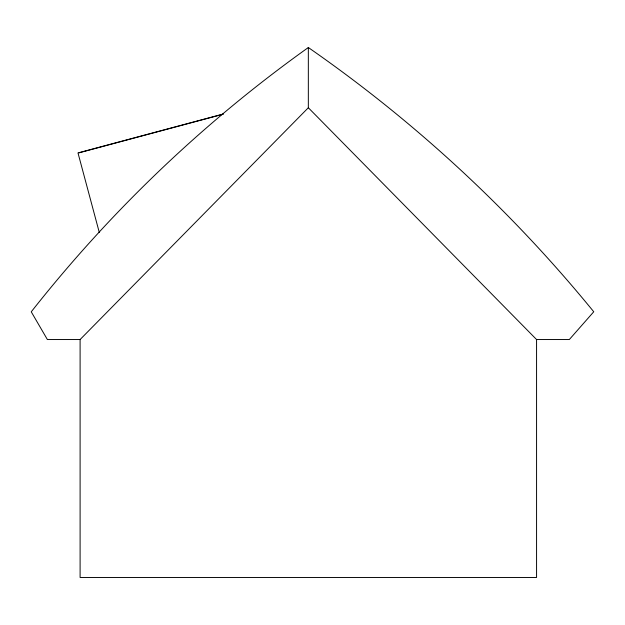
<?xml version="1.0" encoding="UTF-8"?>
<svg xmlns="http://www.w3.org/2000/svg" width="625" height="625" viewBox="0 0 625 625"><rect width="100%" height="100%" fill="white"/><g stroke="black" fill="none" stroke-linecap="round" stroke-linejoin="round"><path stroke-width="0.94" d="M536.57 339.539L536.57 577.477L80.102 577.477L80.102 339.539L308.336 107.742L308.336 47.523A1395.805 1395.805 0 0 1 593.75 311.766L569.328 339.539L536.57 339.539L308.336 107.742M223.094 114.039L77.984 152.922L99.297 232.461M78.977 152.852L223.148 114.227M80.102 339.539L47.383 339.539L31.25 311.82A1353.016 1353.016 0 0 1 308.336 47.523"/></g></svg>
